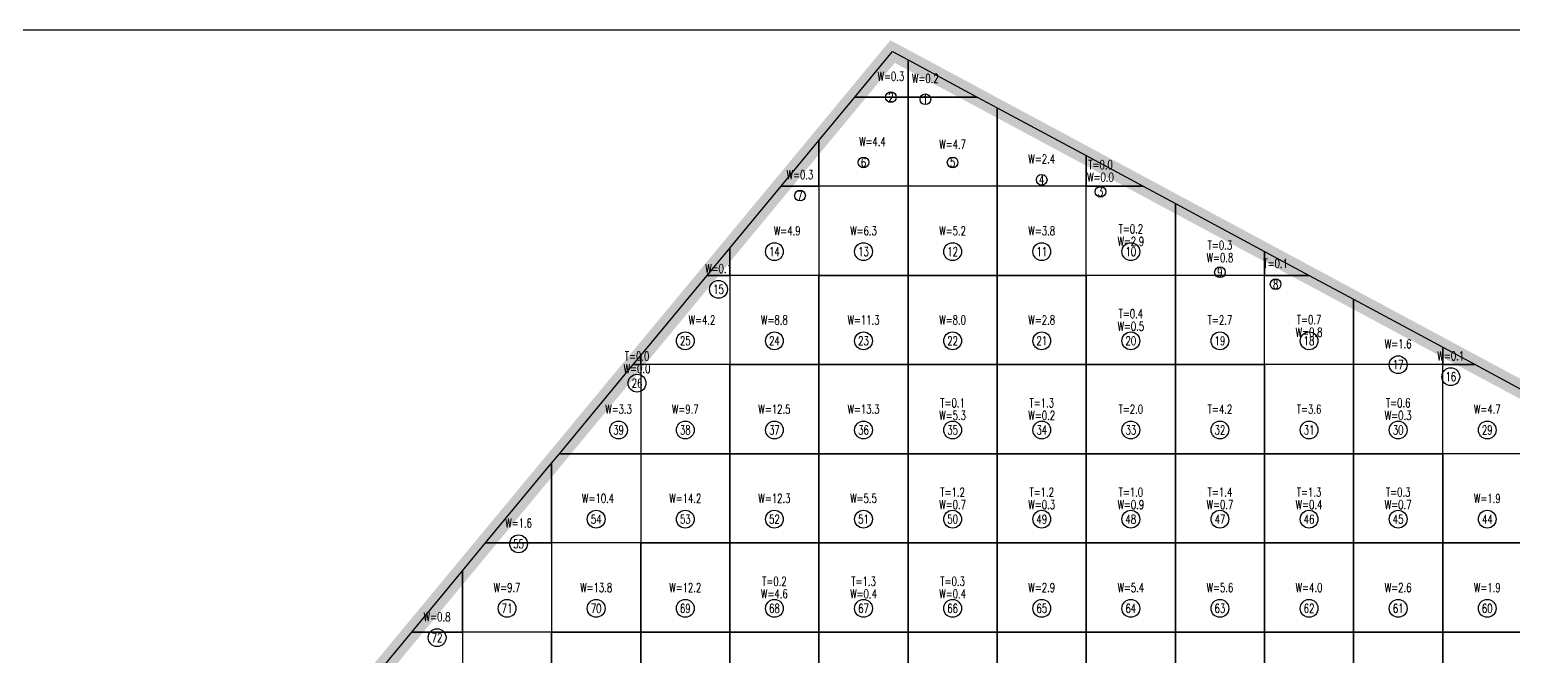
# Model space of a CAD drawing. Extents: x 4283 to 40403, y 1134 to 1764.
# Drawn here: x 28907.6 to 28963.1, y 1648.9 to 1672.4 of the extents above; entities that cross this region are included whole.
import ezdxf
from ezdxf.enums import TextEntityAlignment as Align

# ---------------------------------------------------------------- set-up
doc = ezdxf.new("R2010")
doc.units = 0
for name, color, linetype in [('tdz_2-4方格网', 2, 'Continuous'), ('tdz_2-4方格网计算', 7, 'Continuous'), ('tdz_土方计算图', 7, 'Continuous'), ('tdz_格田', 6, 'Continuous')]:
    doc.layers.add(name, color=color, linetype=linetype)
doc.styles.add('GLandNum', font='txt_____.ttf', dxfattribs={"width": 0.7, "height": 0.5})

msp = doc.modelspace()

# ---------------------------------------------------------------- linework, layer by layer
at = {"layer": 'tdz_2-4方格网', "linetype": 'Continuous'}
for points in [[(28940.412, 1671.229, 2282.431), (28940.412, 1669.841, 2282.442), (28938.424, 1669.841, 2282.534), (28939.832, 1671.54, 2282.479)], [(28942.997, 1669.841, 2282.217), (28940.412, 1669.841, 2282.442), (28940.412, 1671.229, 2282.431)], [(28938.424, 1669.841, 2282.534), (28940.412, 1669.841, 2282.442), (28940.412, 1666.508, 2282.449), (28937.078, 1666.508, 2282.654), (28937.078, 1668.218, 2282.586)], [(28943.745, 1669.439, 2282.155), (28943.745, 1666.508, 2282.217), (28940.412, 1666.508, 2282.449), (28940.412, 1669.841, 2282.442), (28942.997, 1669.841, 2282.217)], [(28947.078, 1667.65, 2281.88), (28947.078, 1666.508, 2281.92), (28943.745, 1666.508, 2282.217), (28943.745, 1669.439, 2282.155)], [(28937.078, 1668.218, 2282.586), (28937.078, 1666.508, 2282.654), (28935.66, 1666.508, 2282.641)], [(28949.206, 1666.508, 2281.704), (28947.078, 1666.508, 2281.92), (28947.078, 1667.65, 2281.88)], [(28935.66, 1666.508, 2282.641), (28937.078, 1666.508, 2282.654), (28937.078, 1663.174, 2282.677), (28933.745, 1663.174, 2282.769), (28933.745, 1664.197, 2282.715)], [(28937.078, 1666.508, 2282.654), (28937.078, 1663.174, 2282.677), (28940.412, 1663.174, 2282.384), (28940.412, 1666.508, 2282.449)], [(28940.412, 1666.508, 2282.449), (28940.412, 1663.174, 2282.384), (28943.745, 1663.174, 2282.148), (28943.745, 1666.508, 2282.217)], [(28943.745, 1666.508, 2282.217), (28943.745, 1663.174, 2282.148), (28947.078, 1663.174, 2281.907), (28947.078, 1666.508, 2281.92)], [(28950.412, 1665.86, 2281.604), (28950.412, 1663.174, 2281.563), (28947.078, 1663.174, 2281.907), (28947.078, 1666.508, 2281.92), (28949.206, 1666.508, 2281.704)], [(28953.745, 1664.07, 2281.347), (28953.745, 1663.174, 2281.311), (28950.412, 1663.174, 2281.563), (28950.412, 1665.86, 2281.604)], [(28933.745, 1664.197, 2282.715), (28933.745, 1663.174, 2282.769), (28932.897, 1663.174, 2282.749)], [(28955.414, 1663.174, 2281.251), (28953.745, 1663.174, 2281.311), (28953.745, 1664.07, 2281.347)], [(28932.897, 1663.174, 2282.749), (28933.745, 1663.174, 2282.769), (28933.745, 1659.841, 2282.871), (28930.412, 1659.841, 2282.851), (28930.412, 1660.176, 2282.845)], [(28933.745, 1663.174, 2282.769), (28933.745, 1659.841, 2282.871), (28937.078, 1659.841, 2282.668), (28937.078, 1663.174, 2282.677)], [(28937.078, 1663.174, 2282.677), (28937.078, 1659.841, 2282.668), (28940.412, 1659.841, 2282.669), (28940.412, 1663.174, 2282.384)], [(28940.412, 1663.174, 2282.384), (28940.412, 1659.841, 2282.669), (28943.745, 1659.841, 2281.991), (28943.745, 1663.174, 2282.148)], [(28943.745, 1663.174, 2282.148), (28943.745, 1659.841, 2281.991), (28947.078, 1659.841, 2281.741), (28947.078, 1663.174, 2281.907)], [(28947.078, 1663.174, 2281.907), (28947.078, 1659.841, 2281.741), (28950.412, 1659.841, 2281.444), (28950.412, 1663.174, 2281.563)], [(28950.412, 1663.174, 2281.563), (28950.412, 1659.841, 2281.444), (28953.745, 1659.841, 2281.169), (28953.745, 1663.174, 2281.311)], [(28957.078, 1662.281, 2281.154), (28957.078, 1659.841, 2281.056), (28953.745, 1659.841, 2281.169), (28953.745, 1663.174, 2281.311), (28955.414, 1663.174, 2281.251)], [(28960.412, 1660.491, 2280.96), (28960.412, 1659.841, 2280.943), (28957.078, 1659.841, 2281.056), (28957.078, 1662.281, 2281.154)], [(28930.412, 1660.176, 2282.845), (28930.412, 1659.841, 2282.851), (28930.133, 1659.841, 2282.856)], [(28961.622, 1659.841, 2280.889), (28960.412, 1659.841, 2280.943), (28960.412, 1660.491, 2280.96)], [(28930.133, 1659.841, 2282.856), (28930.412, 1659.841, 2282.851), (28930.412, 1656.508, 2283.053), (28927.37, 1656.508, 2282.963)], [(28930.412, 1659.841, 2282.851), (28930.412, 1656.508, 2283.053), (28933.745, 1656.508, 2282.859), (28933.745, 1659.841, 2282.871)], [(28933.745, 1659.841, 2282.871), (28933.745, 1656.508, 2282.859), (28937.078, 1656.508, 2282.682), (28937.078, 1659.841, 2282.668)], [(28937.078, 1659.841, 2282.668), (28937.078, 1656.508, 2282.682), (28940.412, 1656.508, 2282.289), (28940.412, 1659.841, 2282.669)], [(28940.412, 1659.841, 2282.669), (28940.412, 1656.508, 2282.289), (28943.745, 1656.508, 2281.779), (28943.745, 1659.841, 2281.991)], [(28943.745, 1659.841, 2281.991), (28943.745, 1656.508, 2281.779), (28947.078, 1656.508, 2281.553), (28947.078, 1659.841, 2281.741)], [(28947.078, 1659.841, 2281.741), (28947.078, 1656.508, 2281.553), (28950.412, 1656.508, 2281.329), (28950.412, 1659.841, 2281.444)], [(28950.412, 1659.841, 2281.444), (28950.412, 1656.508, 2281.329), (28953.745, 1656.508, 2281.086), (28953.745, 1659.841, 2281.169)], [(28953.745, 1659.841, 2281.169), (28953.745, 1656.508, 2281.086), (28957.078, 1656.508, 2280.925), (28957.078, 1659.841, 2281.056)], [(28957.078, 1659.841, 2281.056), (28957.078, 1656.508, 2280.925), (28960.412, 1656.508, 2280.811), (28960.412, 1659.841, 2280.943)], [(28963.745, 1658.701, 2280.766), (28963.745, 1656.508, 2280.697), (28960.412, 1656.508, 2280.811), (28960.412, 1659.841, 2280.943), (28961.622, 1659.841, 2280.889)], [(28927.078, 1656.155, 2282.975), (28927.078, 1653.174, 2283.15), (28924.607, 1653.174, 2283.071)], [(28927.37, 1656.508, 2282.963), (28930.412, 1656.508, 2283.053), (28930.412, 1653.174, 2283.053), (28927.078, 1653.174, 2283.15), (28927.078, 1656.155, 2282.975)], [(28930.412, 1656.508, 2283.053), (28930.412, 1653.174, 2283.053), (28933.745, 1653.174, 2282.847), (28933.745, 1656.508, 2282.859)], [(28933.745, 1656.508, 2282.859), (28933.745, 1653.174, 2282.847), (28937.078, 1653.174, 2282.369), (28937.078, 1656.508, 2282.682)], [(28937.078, 1656.508, 2282.682), (28937.078, 1653.174, 2282.369), (28940.412, 1653.174, 2281.941), (28940.412, 1656.508, 2282.289)], [(28940.412, 1656.508, 2282.289), (28940.412, 1653.174, 2281.941), (28943.745, 1653.174, 2281.805), (28943.745, 1656.508, 2281.779)], [(28943.745, 1656.508, 2281.779), (28943.745, 1653.174, 2281.805), (28947.078, 1653.174, 2281.663), (28947.078, 1656.508, 2281.553)], [(28947.078, 1656.508, 2281.553), (28947.078, 1653.174, 2281.663), (28950.412, 1653.174, 2281.471), (28950.412, 1656.508, 2281.329)], [(28950.412, 1656.508, 2281.329), (28950.412, 1653.174, 2281.471), (28953.745, 1653.174, 2281.212), (28953.745, 1656.508, 2281.086)], [(28953.745, 1656.508, 2281.086), (28953.745, 1653.174, 2281.212), (28957.078, 1653.174, 2280.99), (28957.078, 1656.508, 2280.925)], [(28957.078, 1656.508, 2280.925), (28957.078, 1653.174, 2280.99), (28960.412, 1653.174, 2280.768), (28960.412, 1656.508, 2280.811)], [(28960.412, 1656.508, 2280.811), (28960.412, 1653.174, 2280.768), (28963.745, 1653.174, 2280.537), (28963.745, 1656.508, 2280.697)], [(28924.607, 1653.174, 2283.071), (28927.078, 1653.174, 2283.15), (28927.078, 1649.841, 2283.214), (28923.745, 1649.841, 2283.213), (28923.745, 1652.135, 2283.104)], [(28927.078, 1653.174, 2283.15), (28927.078, 1649.841, 2283.214), (28930.412, 1649.841, 2282.91), (28930.412, 1653.174, 2283.053)], [(28930.412, 1653.174, 2283.053), (28930.412, 1649.841, 2282.91), (28933.745, 1649.841, 2282.492), (28933.745, 1653.174, 2282.847)], [(28933.745, 1653.174, 2282.847), (28933.745, 1649.841, 2282.492), (28937.078, 1649.841, 2282), (28937.078, 1653.174, 2282.369)], [(28937.078, 1653.174, 2282.369), (28937.078, 1649.841, 2282), (28940.412, 1649.841, 2281.913), (28940.412, 1653.174, 2281.941)], [(28940.412, 1653.174, 2281.941), (28940.412, 1649.841, 2281.913), (28943.745, 1649.841, 2281.778), (28943.745, 1653.174, 2281.805)], [(28943.745, 1653.174, 2281.805), (28943.745, 1649.841, 2281.778), (28947.078, 1649.841, 2281.643), (28947.078, 1653.174, 2281.663)], [(28947.078, 1653.174, 2281.663), (28947.078, 1649.841, 2281.643), (28950.412, 1649.841, 2281.527), (28950.412, 1653.174, 2281.471)], [(28950.412, 1653.174, 2281.471), (28950.412, 1649.841, 2281.527), (28953.745, 1649.841, 2281.259), (28953.745, 1653.174, 2281.212)], [(28953.745, 1653.174, 2281.212), (28953.745, 1649.841, 2281.259), (28957.078, 1649.841, 2280.981), (28957.078, 1653.174, 2280.99)], [(28957.078, 1653.174, 2280.99), (28957.078, 1649.841, 2280.981), (28960.412, 1649.841, 2280.696), (28960.412, 1653.174, 2280.768)], [(28960.412, 1653.174, 2280.768), (28960.412, 1649.841, 2280.696), (28963.745, 1649.841, 2280.502), (28963.745, 1653.174, 2280.537)], [(28923.745, 1652.135, 2283.104), (28923.745, 1649.841, 2283.213), (28921.843, 1649.841, 2283.178)], [(28921.843, 1649.841, 2283.178), (28923.745, 1649.841, 2283.213), (28923.745, 1646.508, 2283.417), (28920.412, 1646.508, 2283.277), (28920.412, 1648.114, 2283.234)], [(28923.745, 1649.841, 2283.213), (28923.745, 1646.508, 2283.417), (28927.078, 1646.508, 2283.302), (28927.078, 1649.841, 2283.214)], [(28927.078, 1649.841, 2283.214), (28927.078, 1646.508, 2283.302), (28930.412, 1646.508, 2282.612), (28930.412, 1649.841, 2282.91)], [(28930.412, 1649.841, 2282.91), (28930.412, 1646.508, 2282.612), (28933.745, 1646.508, 2282.032), (28933.745, 1649.841, 2282.492)], [(28933.745, 1649.841, 2282.492), (28933.745, 1646.508, 2282.032), (28937.078, 1646.508, 2282), (28937.078, 1649.841, 2282)], [(28937.078, 1649.841, 2282), (28937.078, 1646.508, 2282), (28940.412, 1646.508, 2281.886), (28940.412, 1649.841, 2281.913)], [(28940.412, 1649.841, 2281.913), (28940.412, 1646.508, 2281.886), (28943.745, 1646.508, 2281.769), (28943.745, 1649.841, 2281.778)], [(28943.745, 1649.841, 2281.778), (28943.745, 1646.508, 2281.769), (28947.078, 1646.508, 2281.692), (28947.078, 1649.841, 2281.643)], [(28947.078, 1649.841, 2281.643), (28947.078, 1646.508, 2281.692), (28950.412, 1646.508, 2281.534), (28950.412, 1649.841, 2281.527)], [(28950.412, 1649.841, 2281.527), (28950.412, 1646.508, 2281.534), (28953.745, 1646.508, 2281.291), (28953.745, 1649.841, 2281.259)], [(28953.745, 1649.841, 2281.259), (28953.745, 1646.508, 2281.291), (28957.078, 1646.508, 2280.861), (28957.078, 1649.841, 2280.981)], [(28957.078, 1649.841, 2280.981), (28957.078, 1646.508, 2280.861), (28960.412, 1646.508, 2280.631), (28960.412, 1649.841, 2280.696)], [(28960.412, 1649.841, 2280.696), (28960.412, 1646.508, 2280.631), (28963.745, 1646.508, 2280.445), (28963.745, 1649.841, 2280.502)]]:
    msp.add_polyline3d(points, close=True, dxfattribs=at)
at = {"layer": 'tdz_2-4方格网计算', "color": 7}
for centre, radius in [((28939.77, 1669.835), 0.2), ((28941.058, 1669.757), 0.2), ((28938.745, 1667.396), 0.2), ((28942.078, 1667.396), 0.2), ((28945.412, 1666.748), 0.2), ((28936.369, 1666.157), 0.2), ((28947.61, 1666.301), 0.2), ((28935.412, 1664.063), 0.333), ((28938.745, 1664.063), 0.333), ((28942.078, 1664.063), 0.333), ((28945.412, 1664.063), 0.333), ((28948.745, 1664.063), 0.333), ((28952.078, 1663.292), 0.2), ((28933.321, 1662.652), 0.333), ((28954.162, 1662.844), 0.2), ((28932.078, 1660.73), 0.333), ((28935.412, 1660.73), 0.333), ((28938.745, 1660.73), 0.333), ((28942.078, 1660.73), 0.333), ((28945.412, 1660.73), 0.333), ((28948.745, 1660.73), 0.333), ((28952.078, 1660.73), 0.333), ((28955.412, 1660.73), 0.333), ((28958.745, 1659.836), 0.333), ((28930.273, 1659.147), 0.333), ((28960.714, 1659.388), 0.333), ((28929.582, 1657.396), 0.333), ((28932.078, 1657.396), 0.333), ((28935.412, 1657.396), 0.333), ((28938.745, 1657.396), 0.333), ((28942.078, 1657.396), 0.333), ((28945.412, 1657.396), 0.333), ((28948.745, 1657.396), 0.333), ((28952.078, 1657.396), 0.333), ((28955.412, 1657.396), 0.333), ((28958.745, 1657.396), 0.333), ((28962.078, 1657.396), 0.333), ((28928.745, 1654.063), 0.333), ((28932.078, 1654.063), 0.333), ((28935.412, 1654.063), 0.333), ((28938.745, 1654.063), 0.333), ((28942.078, 1654.063), 0.333), ((28945.412, 1654.063), 0.333), ((28948.745, 1654.063), 0.333), ((28952.078, 1654.063), 0.333), ((28955.412, 1654.063), 0.333), ((28958.745, 1654.063), 0.333), ((28962.078, 1654.063), 0.333), ((28925.842, 1653.142), 0.333), ((28925.412, 1650.73), 0.333), ((28928.745, 1650.73), 0.333), ((28932.078, 1650.73), 0.333), ((28935.412, 1650.73), 0.333), ((28938.745, 1650.73), 0.333), ((28942.078, 1650.73), 0.333), ((28945.412, 1650.73), 0.333), ((28948.745, 1650.73), 0.333), ((28952.078, 1650.73), 0.333), ((28955.412, 1650.73), 0.333), ((28958.745, 1650.73), 0.333), ((28962.078, 1650.73), 0.333), ((28922.794, 1649.636), 0.333)]:
    msp.add_circle(centre, radius, dxfattribs=at)
at = {"layer": 'tdz_土方计算图', "linetype": 'Continuous'}
msp.add_lwpolyline([(28861.99, 1672.357), (28991.99, 1672.357)], dxfattribs=at)
at = {"layer": 'tdz_格田', "linetype": 'Continuous', "const_width": 0.667}
msp.add_lwpolyline([(28976.902, 1651.637), (28914.755, 1573.174), (28877.078, 1595.842), (28939.832, 1671.54), (28976.902, 1651.637)], close=True, dxfattribs=at)

# ---------------------------------------------------------------- texts
at = {"layer": 'tdz_2-4方格网计算', "color": 173, "style": 'GLandNum', "width": 0.7}
for s, p in [('W=0.3', (28939.77, 1670.613)), ('W=0.2', (28941.058, 1670.535)), ('W=4.4', (28939.081, 1668.174)), ('W=4.7', (28942.078, 1668.074)), ('W=2.4', (28945.412, 1667.526)), ('W=0.3', (28936.369, 1666.935)), ('W=0.0', (28947.61, 1666.845)), ('W=4.9', (28935.89, 1664.841)), ('W=6.3', (28938.745, 1664.841)), ('W=5.2', (28942.078, 1664.841)), ('W=3.8', (28945.412, 1664.841)), ('W=2.9', (28948.745, 1664.446)), ('W=0.8', (28952.078, 1663.836)), ('W=0.1', (28933.321, 1663.43)), ('W=4.2', (28932.7, 1661.508)), ('W=8.8', (28935.412, 1661.508)), ('W=11.3', (28938.745, 1661.508)), ('W=8.0', (28942.078, 1661.508)), ('W=2.8', (28945.412, 1661.508)), ('W=0.5', (28948.745, 1661.274)), ('W=0.8', (28955.412, 1661.051)), ('W=1.6', (28958.745, 1660.613)), ('W=0.1', (28960.714, 1660.166)), ('W=0.0', (28930.273, 1659.691)), ('W=3.3', (28929.582, 1658.174)), ('W=9.7', (28932.078, 1658.174)), ('W=12.5', (28935.412, 1658.174)), ('W=13.3', (28938.745, 1658.174)), ('W=5.3', (28942.078, 1657.941)), ('W=0.2', (28945.412, 1657.941)), ('W=0.3', (28958.745, 1657.941)), ('W=4.7', (28962.078, 1658.174)), ('W=10.4', (28928.818, 1654.841)), ('W=14.2', (28932.078, 1654.841)), ('W=12.3', (28935.412, 1654.841)), ('W=5.5', (28938.745, 1654.841)), ('W=0.7', (28942.078, 1654.608)), ('W=0.3', (28945.412, 1654.608)), ('W=0.9', (28948.745, 1654.608)), ('W=0.7', (28952.078, 1654.608)), ('W=0.4', (28955.412, 1654.608)), ('W=0.7', (28958.745, 1654.608)), ('W=1.9', (28962.078, 1654.841)), ('W=1.6', (28925.842, 1653.919)), ('W=9.7', (28925.412, 1651.508)), ('W=13.8', (28928.745, 1651.508)), ('W=12.2', (28932.078, 1651.508)), ('W=4.6', (28935.412, 1651.274)), ('W=0.4', (28938.745, 1651.274)), ('W=0.4', (28942.078, 1651.274)), ('W=2.9', (28945.412, 1651.508)), ('W=5.4', (28948.745, 1651.508)), ('W=5.6', (28952.078, 1651.508)), ('W=4.0', (28955.412, 1651.508)), ('W=2.6', (28958.745, 1651.508)), ('W=1.9', (28962.078, 1651.508)), ('W=0.8', (28922.794, 1650.414))]:
    msp.add_text(s, height=0.3333, dxfattribs=at).set_placement(p, align=Align.MIDDLE_CENTER)
at = {"layer": 'tdz_2-4方格网计算', "color": 7, "style": 'GLandNum', "width": 0.7}
for s, height, p in [('2', 0.333, (28939.77, 1669.835)), ('1', 0.333, (28941.058, 1669.757)), ('6', 0.333, (28938.745, 1667.396)), ('5', 0.333, (28942.078, 1667.396)), ('4', 0.333, (28945.412, 1666.748)), ('7', 0.333, (28936.369, 1666.157)), ('3', 0.333, (28947.61, 1666.301)), ('14', 0.3333, (28935.412, 1664.063)), ('13', 0.3333, (28938.745, 1664.063)), ('12', 0.3333, (28942.078, 1664.063)), ('11', 0.3333, (28945.412, 1664.063)), ('10', 0.3333, (28948.745, 1664.063)), ('9', 0.333, (28952.078, 1663.292)), ('15', 0.3333, (28933.321, 1662.652)), ('8', 0.333, (28954.162, 1662.844)), ('25', 0.3333, (28932.078, 1660.73)), ('24', 0.3333, (28935.412, 1660.73)), ('23', 0.3333, (28938.745, 1660.73)), ('22', 0.3333, (28942.078, 1660.73)), ('21', 0.3333, (28945.412, 1660.73)), ('20', 0.3333, (28948.745, 1660.73)), ('19', 0.3333, (28952.078, 1660.73)), ('18', 0.3333, (28955.412, 1660.73)), ('17', 0.3333, (28958.745, 1659.836)), ('16', 0.3333, (28960.714, 1659.388)), ('26', 0.3333, (28930.273, 1659.147)), ('39', 0.3333, (28929.582, 1657.396)), ('38', 0.3333, (28932.078, 1657.396)), ('37', 0.3333, (28935.412, 1657.396)), ('36', 0.3333, (28938.745, 1657.396)), ('35', 0.3333, (28942.078, 1657.396)), ('34', 0.3333, (28945.412, 1657.396)), ('33', 0.3333, (28948.745, 1657.396)), ('32', 0.3333, (28952.078, 1657.396)), ('31', 0.3333, (28955.412, 1657.396)), ('30', 0.3333, (28958.745, 1657.396)), ('29', 0.3333, (28962.078, 1657.396)), ('54', 0.3333, (28928.745, 1654.063)), ('53', 0.3333, (28932.078, 1654.063)), ('52', 0.3333, (28935.412, 1654.063)), ('51', 0.3333, (28938.745, 1654.063)), ('50', 0.3333, (28942.078, 1654.063)), ('49', 0.3333, (28945.412, 1654.063)), ('48', 0.3333, (28948.745, 1654.063)), ('47', 0.3333, (28952.078, 1654.063)), ('46', 0.3333, (28955.412, 1654.063)), ('45', 0.3333, (28958.745, 1654.063)), ('44', 0.3333, (28962.078, 1654.063)), ('55', 0.3333, (28925.842, 1653.142)), ('71', 0.3333, (28925.412, 1650.73)), ('70', 0.3333, (28928.745, 1650.73)), ('69', 0.3333, (28932.078, 1650.73)), ('68', 0.3333, (28935.412, 1650.73)), ('67', 0.3333, (28938.745, 1650.73)), ('66', 0.3333, (28942.078, 1650.73)), ('65', 0.3333, (28945.412, 1650.73)), ('64', 0.3333, (28948.745, 1650.73)), ('63', 0.3333, (28952.078, 1650.73)), ('62', 0.3333, (28955.412, 1650.73)), ('61', 0.3333, (28958.745, 1650.73)), ('60', 0.3333, (28962.078, 1650.73)), ('72', 0.3333, (28922.794, 1649.636))]:
    msp.add_text(s, height=height, dxfattribs=at).set_placement(p, align=Align.MIDDLE_CENTER)
at = {"layer": 'tdz_2-4方格网计算', "color": 2, "style": 'GLandNum', "width": 0.7}
for s, p in [('T=0.0', (28947.61, 1667.312)), ('T=0.2', (28948.745, 1664.912)), ('T=0.3', (28952.078, 1664.303)), ('T=0.1', (28954.162, 1663.622)), ('T=0.4', (28948.745, 1661.741)), ('T=2.7', (28952.078, 1661.508)), ('T=0.7', (28955.412, 1661.517)), ('T=0.0', (28930.273, 1660.158)), ('T=0.1', (28942.078, 1658.408)), ('T=1.3', (28945.412, 1658.408)), ('T=0.6', (28958.745, 1658.408)), ('T=2.0', (28948.745, 1658.174)), ('T=4.2', (28952.078, 1658.174)), ('T=3.6', (28955.412, 1658.174)), ('T=1.2', (28942.078, 1655.074)), ('T=1.2', (28945.412, 1655.074)), ('T=1.0', (28948.745, 1655.074)), ('T=1.4', (28952.078, 1655.074)), ('T=1.3', (28955.412, 1655.074)), ('T=0.3', (28958.745, 1655.074)), ('T=0.2', (28935.412, 1651.741)), ('T=1.3', (28938.745, 1651.741)), ('T=0.3', (28942.078, 1651.741))]:
    msp.add_text(s, height=0.3333, dxfattribs=at).set_placement(p, align=Align.MIDDLE_CENTER)

doc.saveas('drawing.dxf')
